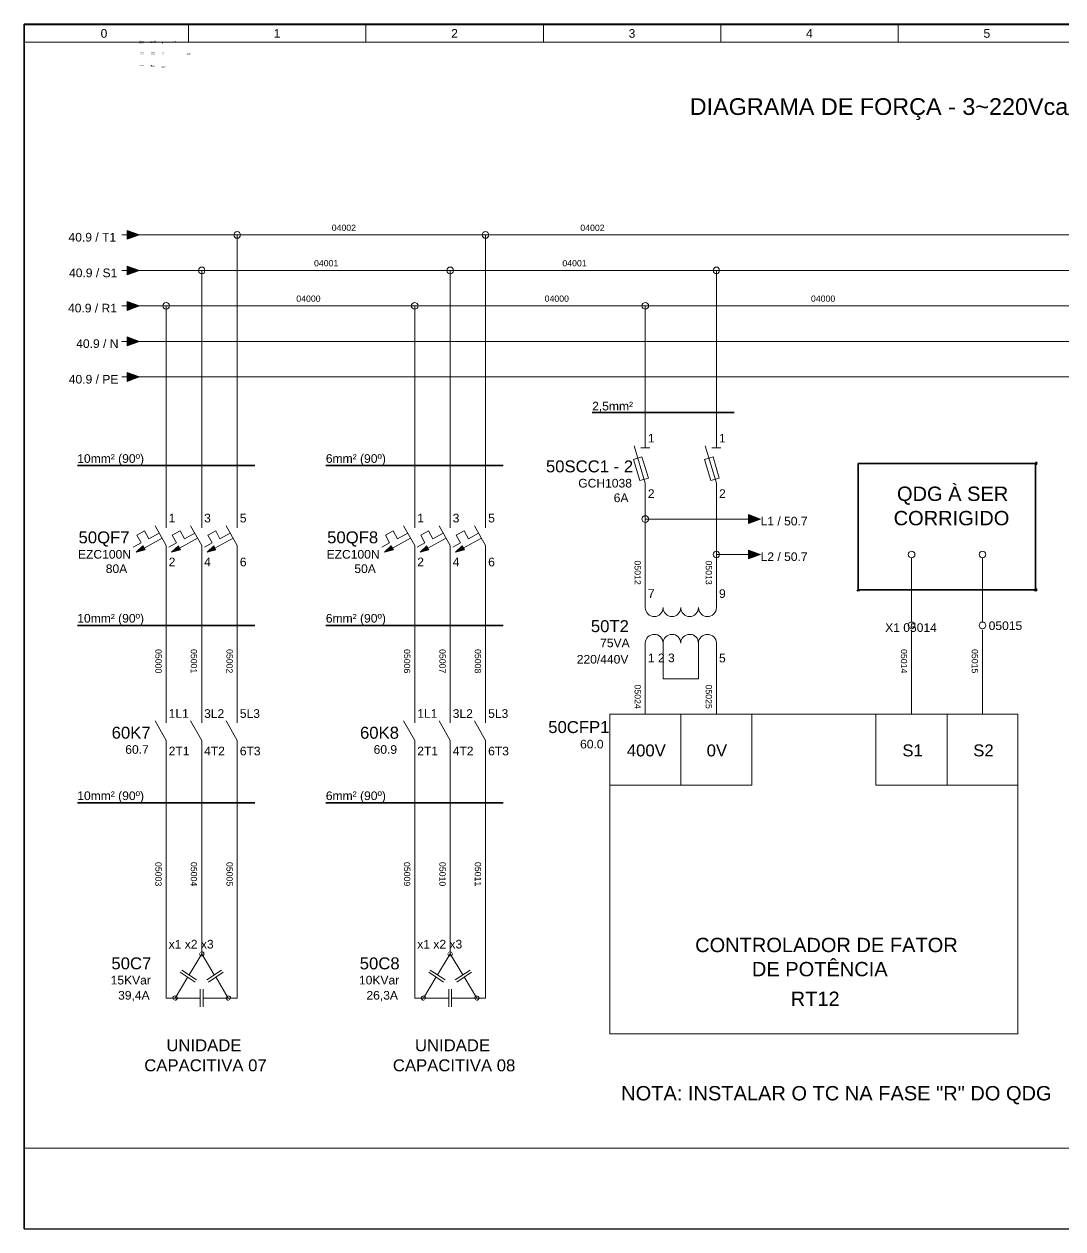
# Model space of a CAD drawing. Header units: millimetres. Extents: x 1004 to 59588, y 686 to 38112.
# Drawn here: x 6281 to 8661, y 764 to 3524 of the extents above; entities that cross this region are included whole.
import ezdxf

# ---------------------------------------------------------------- set-up
doc = ezdxf.new("R2010")
doc.units = ezdxf.units.MM
for name, color, linetype in [('PDF11_Geometry', 7, 'Continuous'), ('PDF12_Geometry', 7, 'Continuous'), ('PDF12_Solid Fills', 7, 'Continuous'), ('PDF12_Text', 7, 'Continuous'), ('PDF13_Geometry', 7, 'Continuous'), ('PDF2_Geometry', 7, 'Continuous'), ('PDF3_Geometry', 7, 'Continuous'), ('PDF4_Geometry', 7, 'Continuous'), ('PDF5_Geometry', 7, 'Continuous'), ('PDF6_Geometry', 7, 'Continuous'), ('PDF7_Geometry', 7, 'Continuous'), ('PDF9_Geometry', 7, 'Continuous'), ('PDF_Geometry', 7, 'Continuous')]:
    doc.layers.add(name, color=color, linetype=linetype)
doc.styles.add('PDF Arial', font='arial.ttf')

msp = doc.modelspace()

# ---------------------------------------------------------------- hatches: boundary and pattern name
at = {"layer": 'PDF12_Geometry', "transparency": 33554559}
h = msp.add_hatch(color=256, dxfattribs=at)
h.paths.add_polyline_path([(6688.27, 1394.19), (6692.98, 1394.19)], flags=0)
h.paths.add_polyline_path([(6688.27, 1399.48, 0.4166667), (6682.98, 1394.19)], flags=0)
h = msp.add_hatch(color=256, dxfattribs=at)
h.paths.add_polyline_path([(7257.09, 1394.19), (7262.39, 1394.19)], flags=0)
h.paths.add_polyline_path([(7262.39, 1394.19, 0.4166667), (7257.09, 1399.48)], flags=0)
h.paths.add_polyline_path([(7257.09, 1399.48, 0.4166667), (7251.8, 1394.19)], flags=0)
h = msp.add_hatch(color=256, dxfattribs=at)
h.paths.add_polyline_path([(6627.1, 1293.01), (6631.8, 1293.01)], flags=0)
h.paths.add_polyline_path([(6621.8, 1293.01, 0.4166667), (6627.1, 1287.72)], flags=0)
h = msp.add_hatch(color=256, dxfattribs=at)
h.paths.add_polyline_path([(6748.86, 1293.01), (6754.15, 1293.01)], flags=0)
h.paths.add_polyline_path([(6748.86, 1287.72, 0.4166667), (6754.15, 1293.01)], flags=0)
h = msp.add_hatch(color=256, dxfattribs=at)
h.paths.add_polyline_path([(7195.92, 1293.01), (7201.21, 1293.01)], flags=0)
h.paths.add_polyline_path([(7195.92, 1287.72, 0.4166667), (7201.21, 1293.01)], flags=0)
h = msp.add_hatch(color=256, dxfattribs=at)
h.paths.add_polyline_path([(7318.27, 1293.01), (7322.98, 1293.01)], flags=0)
h.paths.add_polyline_path([(7312.98, 1293.01, 0.4166667), (7318.27, 1287.72)], flags=0)

# ---------------------------------------------------------------- linework, layer by layer
at = {"layer": 'PDF11_Geometry', "lineweight": 18}
for points in [[(6546.54, 3428.21), (6546.56, 3428.21)], [(6546.77, 3428.44), (6546.79, 3428.44)], [(6547, 3428.67), (6547.02, 3428.67)], [(6548.15, 3428.21), (6548.17, 3428.21)], [(6548.38, 3428.44), (6548.4, 3428.44)], [(6548.61, 3428.67), (6548.63, 3428.67)], [(6549.76, 3428.21), (6549.78, 3428.21)], [(6549.99, 3428.44), (6550.01, 3428.44)], [(6550.22, 3428.67), (6550.25, 3428.67)], [(6551.38, 3428.21), (6551.4, 3428.21)], [(6551.61, 3428.44), (6551.63, 3428.44)], [(6551.84, 3428.67), (6551.86, 3428.67)], [(6552.99, 3428.21), (6553.01, 3428.21)], [(6553.22, 3428.44), (6553.24, 3428.44)], [(6553.45, 3428.67), (6553.47, 3428.67)], [(6554.6, 3428.21), (6554.62, 3428.21)], [(6554.83, 3428.44), (6554.85, 3428.44)], [(6555.06, 3428.67), (6555.08, 3428.67)]]:
    msp.add_lwpolyline(points, dxfattribs=at)
at = {"layer": 'PDF12_Geometry', "lineweight": 25}
for points in [[(10295.92, 3523.6), (6281.21, 3523.6), (6281.21, 764.19), (10295.92, 764.19)], [(6281.21, 764.19), (6281.21, 3523.6)], [(10295.92, 3522.42), (6281.21, 3522.42)]]:
    msp.add_lwpolyline(points, close=True, dxfattribs=at)
at = {"layer": 'PDF12_Geometry', "lineweight": 13}
for points in [[(6657.68, 3522.42), (6657.68, 3481.83)], [(7064.15, 3522.42), (7064.15, 3481.83)], [(7470.62, 3522.42), (7470.62, 3481.83)], [(7877.09, 3522.42), (7877.09, 3481.83)], [(8283.57, 3522.42), (8283.57, 3481.83)], [(6281.21, 3481.83), (10295.92, 3481.83)]]:
    msp.add_lwpolyline(points, dxfattribs=at)
at = {"layer": 'PDF12_Geometry', "lineweight": 18}
for points in [[(6570.31, 3428.65), (6570.33, 3428.65)], [(6570.54, 3428.88), (6570.56, 3428.88)], [(6570.77, 3429.11), (6570.79, 3429.11)], [(6571.92, 3428.65), (6571.94, 3428.65)], [(6572.15, 3428.88), (6572.17, 3428.88)], [(6572.38, 3429.11), (6572.4, 3429.11)], [(6573.42, 3428.65), (6573.44, 3428.65)], [(6573.42, 3427.27), (6573.44, 3427.27)], [(6573.88, 3428.88), (6573.9, 3428.88)], [(6573.88, 3427.04), (6573.9, 3427.04)], [(6576.87, 3428.65), (6576.89, 3428.65)], [(6576.87, 3426.46), (6576.89, 3426.46)], [(6577.33, 3428.88), (6577.35, 3428.88)], [(6577.33, 3426.35), (6577.35, 3426.35)], [(6578.6, 3426.81), (6578.62, 3426.81)], [(6579.29, 3426.81), (6579.31, 3426.81)], [(6579.75, 3426.58), (6579.77, 3426.58)], [(6580.1, 3428.19), (6580.12, 3428.19)], [(6505.33, 3040.66), (6517.68, 3040.66)], [(6525.33, 3040.66), (6769.45, 3040.66), (6769.45, 2390.07), (6769.45, 2370.07)], [(6748.86, 3040.66), (6789.45, 3040.66), (7338.27, 3040.66), (7338.27, 2390.07), (7338.27, 2370.07)], [(6769.45, 3040.66), (6769.45, 3020.07)], [(7318.27, 3040.66), (7358.86, 3040.66), (10122.98, 3040.66)], [(7338.27, 3040.66), (7338.27, 3020.07)], [(6505.33, 2959.48), (6517.68, 2959.48)], [(6525.33, 2959.48), (6688.27, 2959.48), (6688.27, 2390.07), (6688.27, 2370.07)], [(6667.68, 2959.48), (6708.27, 2959.48), (7257.09, 2959.48), (7257.09, 2390.07), (7257.09, 2370.07)], [(6688.27, 2959.48), (6688.27, 2938.89)], [(7236.51, 2959.48), (7277.68, 2959.48), (7867.09, 2959.48), (7867.09, 2553.01), (7867.09, 2563.01)], [(7257.09, 2959.48), (7257.09, 2938.89)], [(7846.51, 2959.48), (7887.09, 2959.48), (9086.51, 2959.48), (9086.51, 2390.07), (9086.51, 2400.66)], [(7867.09, 2959.48), (7867.09, 2938.89)], [(6505.33, 2878.3), (6517.68, 2878.3)], [(6525.33, 2878.3), (6606.51, 2878.3), (6606.51, 2390.07), (6606.51, 2370.07)], [(6586.51, 2878.3), (6627.1, 2878.3), (7175.92, 2878.3), (7175.92, 2390.07), (7175.92, 2370.07)], [(6606.51, 2878.3), (6606.51, 2857.72)], [(7155.33, 2878.3), (7195.92, 2878.3), (7704.15, 2878.3), (7704.15, 2553.01), (7704.15, 2563.01)], [(7175.92, 2878.3), (7175.92, 2857.72)], [(7684.15, 2878.3), (7724.74, 2878.3), (8923.57, 2878.3), (8923.57, 2390.07), (8923.57, 2400.66)], [(7704.15, 2878.3), (7704.15, 2857.72)], [(6505.33, 2796.54), (6517.68, 2796.54)], [(6525.33, 2796.54), (10122.98, 2796.54)], [(6505.33, 2715.36), (6517.68, 2715.36)], [(9917.68, 1370.66), (9940.04, 1353.6), (9940.04, 1333.6), (9940.04, 1251.83), (10061.8, 1251.83), (10061.8, 2715.36), (6525.33, 2715.36)], [(7678.86, 2557.72), (7704.15, 2471.83)], [(7694.15, 2553.01), (7714.15, 2553.01)], [(7841.21, 2557.72), (7867.09, 2471.83)], [(7856.51, 2553.01), (7877.09, 2553.01)], [(7704.15, 2410.66), (7704.15, 2370.07)], [(6581.21, 2374.77), (6606.51, 2329.48), (6606.51, 2308.89), (6606.51, 1943.01), (6606.51, 1923.01)], [(6662.39, 2374.77), (6688.27, 2329.48), (6688.27, 2308.89), (6688.27, 1943.01), (6688.27, 1923.01)], [(6744.15, 2374.77), (6769.45, 2329.48), (6769.45, 2308.89), (6769.45, 1943.01), (6769.45, 1923.01)], [(7150.62, 2374.77), (7175.92, 2329.48), (7175.92, 2308.89), (7175.92, 1943.01), (7175.92, 1923.01)], [(7231.8, 2374.77), (7257.09, 2329.48), (7257.09, 2308.89), (7257.09, 1943.01), (7257.09, 1923.01)], [(7312.98, 2374.77), (7338.27, 2329.48), (7338.27, 2308.89), (7338.27, 1943.01), (7338.27, 1923.01)], [(7704.15, 2390.07), (7724.74, 2390.07), (7948.27, 2390.07)], [(7927.68, 2390.07), (7940.62, 2390.07)], [(6531.21, 2325.36), (6549.45, 2335.36), (6539.45, 2353.01), (6557.1, 2363.01), (6567.1, 2344.77), (6590.63, 2357.72)], [(6555.92, 2323.6), (6597.1, 2346.54)], [(6612.98, 2325.36), (6630.63, 2335.36), (6620.63, 2353.01), (6638.86, 2363.01), (6648.27, 2344.77), (6672.39, 2357.72)], [(6637.1, 2323.6), (6678.27, 2346.54)], [(6694.15, 2325.36), (6711.8, 2335.36), (6702.39, 2353.01), (6720.04, 2363.01), (6729.45, 2344.77), (6753.57, 2357.72)], [(6718.27, 2323.6), (6760.04, 2346.54)], [(7100.62, 2325.36), (7118.27, 2335.36), (7108.86, 2353.01), (7126.51, 2363.01), (7136.51, 2344.77), (7160.04, 2357.72)], [(7124.74, 2323.6), (7166.51, 2346.54)], [(7181.8, 2325.36), (7199.45, 2335.36), (7190.04, 2353.01), (7207.68, 2363.01), (7217.68, 2344.77), (7241.21, 2357.72)], [(7205.92, 2323.6), (7247.68, 2346.54)], [(7262.98, 2325.36), (7281.21, 2335.36), (7271.21, 2353.01), (7288.86, 2363.01), (7298.86, 2344.77), (7322.39, 2357.72)], [(7287.09, 2323.6), (7328.86, 2346.54)], [(7867.09, 2329.48), (7867.09, 2288.89)], [(7867.09, 2308.89), (7887.09, 2308.89), (7948.27, 2308.89)], [(7927.68, 2308.89), (7940.62, 2308.89)], [(8314.15, 2301.24), (8314.15, 2288.89), (8314.15, 2166.54), (8314.15, 2154.19)], [(8476.51, 2301.24), (8476.51, 2288.89), (8476.51, 2166.54), (8476.51, 2154.19)], [(8314.15, 2135.95), (8314.15, 1943.01)], [(8476.51, 2135.95), (8476.51, 1943.01)], [(7704.15, 2105.95), (7704.15, 2064.77), (7704.15, 1943.01)], [(7704.15, 2105.95), (7704.15, 2105.95)], [(7744.74, 2105.95), (7744.74, 2105.95)], [(7785.33, 2105.95), (7785.33, 2105.95)], [(7825.92, 2105.95), (7825.92, 2105.95)], [(7867.09, 2105.95), (7867.09, 2064.77), (7867.09, 1943.01)], [(7744.74, 2044.77), (7744.74, 2024.19), (7765.33, 2024.19)], [(7825.92, 2044.77), (7825.92, 2024.19), (7805.92, 2024.19)], [(6581.21, 1927.72), (6606.51, 1882.42), (6606.51, 1861.83), (6606.51, 1414.77), (6606.51, 1293.01), (6684.74, 1293.01)], [(6662.39, 1927.72), (6688.27, 1882.42), (6688.27, 1861.83), (6688.27, 1414.77), (6688.27, 1394.19), (6659.45, 1345.95)], [(6744.15, 1927.72), (6769.45, 1882.42), (6769.45, 1861.83), (6769.45, 1414.77), (6769.45, 1293.01), (6691.21, 1293.01)], [(7150.62, 1927.72), (7175.92, 1882.42), (7175.92, 1861.83), (7175.92, 1414.77), (7175.92, 1293.01), (7254.15, 1293.01)], [(7231.8, 1927.72), (7257.09, 1882.42), (7257.09, 1861.83), (7257.09, 1414.77), (7257.09, 1394.19), (7228.27, 1345.95)], [(7312.98, 1927.72), (7338.27, 1882.42), (7338.27, 1861.83), (7338.27, 1414.77), (7338.27, 1293.01), (7260.04, 1293.01)], [(6688.27, 1394.19), (6716.51, 1345.95)], [(7257.09, 1394.19), (7285.92, 1345.95)], [(6638.86, 1352.42), (6672.98, 1329.48)], [(6642.39, 1357.13), (6675.92, 1334.77)], [(6700.04, 1334.77), (6733.57, 1357.13)], [(6703.57, 1329.48), (6737.1, 1352.42)], [(7208.27, 1352.42), (7241.8, 1329.48)], [(7211.21, 1357.13), (7245.33, 1334.77)], [(7268.86, 1334.77), (7302.98, 1357.13)], [(7272.39, 1329.48), (7305.92, 1352.42)], [(6655.92, 1341.24), (6627.1, 1293.01)], [(6720.04, 1341.24), (6748.86, 1293.01)], [(7224.74, 1341.24), (7195.92, 1293.01)], [(7289.45, 1341.24), (7318.27, 1293.01)], [(6684.74, 1313.01), (6684.74, 1272.42)], [(6691.21, 1313.01), (6691.21, 1272.42)], [(7254.15, 1313.01), (7254.15, 1272.42)], [(7260.04, 1313.01), (7260.04, 1272.42)]]:
    msp.add_lwpolyline(points, dxfattribs=at)
at = {"layer": 'PDF12_Geometry', "lineweight": 35}
for points in [[(6574.79, 3426.83), (6574.79, 3426.81)], [(6574.81, 3426.81), (6574.81, 3426.83)], [(6575.95, 3427.64), (6575.93, 3427.64)], [(6575.93, 3427.62), (6575.95, 3427.62)], [(6575.95, 3426.81), (6575.93, 3426.81)], [(6575.93, 3426.8), (6575.95, 3426.8)], [(6575.94, 3426.83), (6575.94, 3426.81)], [(6575.96, 3426.81), (6575.96, 3426.83)], [(7582.39, 2634.19), (7907.68, 2634.19)], [(6403.57, 2512.42), (6810.04, 2512.42)], [(6972.39, 2512.42), (7378.86, 2512.42)], [(6403.57, 2146.54), (6810.04, 2146.54)], [(6972.39, 2146.54), (7378.86, 2146.54)], [(6403.57, 1740.07), (6810.04, 1740.07)], [(6972.39, 1740.07), (7378.86, 1740.07)]]:
    msp.add_lwpolyline(points, dxfattribs=at)
at = {"layer": 'PDF12_Geometry', "lineweight": 18}
for points in [[(6517.68, 3030.66), (6517.68, 3050.66), (6545.92, 3040.66)], [(6517.68, 2949.48), (6517.68, 2969.48), (6545.92, 2959.48)], [(6517.68, 2867.72), (6517.68, 2888.3), (6545.92, 2878.3)], [(6517.68, 2786.54), (6517.68, 2807.13), (6545.92, 2796.54)], [(6517.68, 2705.36), (6517.68, 2725.36), (6545.92, 2715.36)], [(7691.8, 2478.3), (7711.21, 2483.6), (7696.51, 2532.42), (7677.09, 2526.54)], [(7854.15, 2478.3), (7873.57, 2483.6), (7859.45, 2532.42), (7840.04, 2526.54)], [(7940.62, 2380.07), (7940.62, 2400.66), (7968.27, 2390.07)], [(6558.27, 2319.48), (6537.68, 2314.19), (6552.98, 2328.3)], [(6639.45, 2319.48), (6618.86, 2314.19), (6634.74, 2328.3)], [(6720.63, 2319.48), (6700.63, 2314.19), (6715.92, 2328.3)], [(7127.09, 2319.48), (7107.09, 2314.19), (7122.39, 2328.3)], [(7208.27, 2319.48), (7188.27, 2314.19), (7203.57, 2328.3)], [(7290.04, 2319.48), (7269.45, 2314.19), (7284.74, 2328.3)], [(7940.62, 2298.89), (7940.62, 2318.89), (7968.27, 2308.89)]]:
    msp.add_lwpolyline(points, close=True, dxfattribs=at)
at = {"layer": 'PDF12_Geometry', "lineweight": 35}
msp.add_lwpolyline([(8191.8, 2227.72), (8598.27, 2227.72), (8598.27, 2517.13), (8191.8, 2517.13)], close=True, dxfattribs=at)
at = {"layer": 'PDF12_Geometry', "lineweight": 18}
for points in [[(7704.15, 2461.24), (7704.15, 2471.83), (7704.15, 2390.07), (7704.15, 2227.72), (7704.15, 2187.13, 0.4071429), (7724.74, 2166.54)], [(7867.09, 2461.24), (7867.09, 2471.83), (7867.09, 2308.89), (7867.09, 2227.72), (7867.09, 2187.13, -0.4071429), (7846.51, 2166.54, -0.4071429), (7825.92, 2187.13)], [(7724.74, 2125.95, -0.4191176), (7744.74, 2105.95), (7744.74, 2024.19), (7825.92, 2024.19), (7825.92, 2105.95, 0.4191176), (7805.92, 2125.95)]]:
    msp.add_lwpolyline(points, format="xyb", dxfattribs=at)
at = {"layer": 'PDF12_Geometry', "lineweight": 15}
msp.add_lwpolyline([(7622.98, 1211.24), (8557.68, 1211.24), (8557.68, 1943.01), (7622.98, 1943.01)], close=True, dxfattribs=at)
at = {"layer": 'PDF12_Geometry', "lineweight": 9}
for points in [[(7785.33, 1943.01), (7622.98, 1943.01), (7622.98, 1780.66), (7785.33, 1780.66)], [(7785.33, 1780.66), (7948.27, 1780.66), (7948.27, 1943.01), (7785.33, 1943.01)], [(8232.39, 1780.66), (8395.33, 1780.66), (8395.33, 1943.01), (8232.39, 1943.01)], [(8395.33, 1780.66), (8557.68, 1780.66), (8557.68, 1943.01), (8395.33, 1943.01)]]:
    msp.add_lwpolyline(points, close=True, dxfattribs=at)
for points in [[(7622.98, 1943.01), (7622.98, 1780.66)], [(6281.21, 949.48), (10296.51, 949.48)]]:
    msp.add_lwpolyline(points, dxfattribs=at)
at = {"layer": 'PDF12_Geometry', "color": 7, "lineweight": 13, "true_color": 0xffffff}
msp.add_lwpolyline([(6281.51, 764.19), (6281.21, 764.48)], dxfattribs=at)
at = {"layer": 'PDF12_Geometry', "lineweight": 25}
msp.add_lwpolyline([(6281.21, 764.19), (10295.92, 764.19)], dxfattribs=at)
msp.add_lwpolyline([(6281.21, 764.19), (10295.92, 764.19)], dxfattribs=at)
at = {"layer": 'PDF12_Geometry', "lineweight": 18}
for centre, radius, start, end in [((7765.58, 2187.38), 20.84, 180.69331, 269.30669), ((7806.17, 2187.38), 20.84, 180.69331, 269.30669), ((7765.5, 2106.12), 19.83, 359.52116, 90.47884)]:
    msp.add_arc(centre, radius, start, end, dxfattribs=at)
for points in [[(6769.45, 3048.3), (6765.33, 3048.3), (6761.8, 3044.77), (6761.8, 3040.66)], [(6761.8, 3040.66), (6761.8, 3036.54), (6765.33, 3033.01), (6769.45, 3033.01)], [(6777.1, 3040.66), (6777.1, 3044.77), (6773.57, 3048.3), (6769.45, 3048.3)], [(6769.45, 3033.01), (6773.57, 3033.01), (6777.1, 3036.54), (6777.1, 3040.66)], [(7338.27, 3048.3), (7334.15, 3048.3), (7330.62, 3044.77), (7330.62, 3040.66)], [(7330.62, 3040.66), (7330.62, 3036.54), (7334.15, 3033.01), (7338.27, 3033.01)], [(7345.92, 3040.66), (7345.92, 3044.77), (7342.39, 3048.3), (7338.27, 3048.3)], [(7338.27, 3033.01), (7342.39, 3033.01), (7345.92, 3036.54), (7345.92, 3040.66)], [(6688.27, 2967.13), (6683.57, 2967.13), (6680.63, 2963.6), (6680.63, 2959.48)], [(6680.63, 2959.48), (6680.63, 2955.36), (6683.57, 2951.83), (6688.27, 2951.83)], [(6695.33, 2959.48), (6695.33, 2963.6), (6692.39, 2967.13), (6688.27, 2967.13)], [(6688.27, 2951.83), (6692.39, 2951.83), (6695.33, 2955.36), (6695.33, 2959.48)], [(7257.09, 2967.13), (7252.98, 2967.13), (7249.45, 2963.6), (7249.45, 2959.48)], [(7249.45, 2959.48), (7249.45, 2955.36), (7252.98, 2951.83), (7257.09, 2951.83)], [(7264.74, 2959.48), (7264.74, 2963.6), (7261.21, 2967.13), (7257.09, 2967.13)], [(7257.09, 2951.83), (7261.21, 2951.83), (7264.74, 2955.36), (7264.74, 2959.48)], [(7867.09, 2967.13), (7862.39, 2967.13), (7859.45, 2963.6), (7859.45, 2959.48)], [(7859.45, 2959.48), (7859.45, 2955.36), (7862.39, 2951.83), (7867.09, 2951.83)], [(7874.15, 2959.48), (7874.15, 2963.6), (7871.21, 2967.13), (7867.09, 2967.13)], [(7867.09, 2951.83), (7871.21, 2951.83), (7874.15, 2955.36), (7874.15, 2959.48)], [(6606.51, 2885.95), (6602.39, 2885.95), (6598.86, 2882.42), (6598.86, 2878.3)], [(6598.86, 2878.3), (6598.86, 2873.6), (6602.39, 2870.66), (6606.51, 2870.66)], [(6614.15, 2878.3), (6614.15, 2882.42), (6610.63, 2885.95), (6606.51, 2885.95)], [(6606.51, 2870.66), (6610.63, 2870.66), (6614.15, 2873.6), (6614.15, 2878.3)], [(7175.92, 2885.95), (7171.8, 2885.95), (7168.27, 2882.42), (7168.27, 2878.3)], [(7168.27, 2878.3), (7168.27, 2873.6), (7171.8, 2870.66), (7175.92, 2870.66)], [(7183.57, 2878.3), (7183.57, 2882.42), (7180.04, 2885.95), (7175.92, 2885.95)], [(7175.92, 2870.66), (7180.04, 2870.66), (7183.57, 2873.6), (7183.57, 2878.3)], [(7704.15, 2885.95), (7700.04, 2885.95), (7696.51, 2882.42), (7696.51, 2878.3)], [(7696.51, 2878.3), (7696.51, 2873.6), (7700.04, 2870.66), (7704.15, 2870.66)], [(7711.8, 2878.3), (7711.8, 2882.42), (7708.27, 2885.95), (7704.15, 2885.95)], [(7704.15, 2870.66), (7708.27, 2870.66), (7711.8, 2873.6), (7711.8, 2878.3)], [(7704.15, 2397.72), (7700.04, 2397.72), (7696.51, 2394.19), (7696.51, 2390.07)], [(7696.51, 2390.07), (7696.51, 2385.95), (7700.04, 2382.42), (7704.15, 2382.42)], [(7711.8, 2390.07), (7711.8, 2394.19), (7708.27, 2397.72), (7704.15, 2397.72)], [(7704.15, 2382.42), (7708.27, 2382.42), (7711.8, 2385.95), (7711.8, 2390.07)], [(7867.09, 2316.54), (7862.39, 2316.54), (7859.45, 2313.01), (7859.45, 2308.89)], [(7859.45, 2308.89), (7859.45, 2304.77), (7862.39, 2301.24), (7867.09, 2301.24)], [(7874.15, 2308.89), (7874.15, 2313.01), (7871.21, 2316.54), (7867.09, 2316.54)], [(7867.09, 2301.24), (7871.21, 2301.24), (7874.15, 2304.77), (7874.15, 2308.89)], [(8314.15, 2316.54), (8310.04, 2316.54), (8306.51, 2313.01), (8306.51, 2308.89)], [(8306.51, 2308.89), (8306.51, 2304.77), (8310.04, 2301.24), (8314.15, 2301.24)], [(8321.8, 2308.89), (8321.8, 2313.01), (8318.27, 2316.54), (8314.15, 2316.54)], [(8314.15, 2301.24), (8318.27, 2301.24), (8321.8, 2304.77), (8321.8, 2308.89)], [(8476.51, 2316.54), (8472.39, 2316.54), (8468.86, 2313.01), (8468.86, 2308.89)], [(8468.86, 2308.89), (8468.86, 2304.77), (8472.39, 2301.24), (8476.51, 2301.24)], [(8484.15, 2308.89), (8484.15, 2313.01), (8480.62, 2316.54), (8476.51, 2316.54)], [(8476.51, 2301.24), (8480.62, 2301.24), (8484.15, 2304.77), (8484.15, 2308.89)], [(7724.74, 2166.54), (7735.92, 2166.54), (7744.74, 2175.95), (7744.74, 2187.13)], [(7765.33, 2166.54), (7776.51, 2166.54), (7785.33, 2175.95), (7785.33, 2187.13)], [(7805.92, 2166.54), (7817.09, 2166.54), (7825.92, 2175.95), (7825.92, 2187.13)], [(8314.15, 2154.19), (8310.04, 2154.19), (8306.51, 2150.66), (8306.51, 2146.54)], [(8321.8, 2146.54), (8321.8, 2150.66), (8318.27, 2154.19), (8314.15, 2154.19)], [(8476.51, 2154.19), (8472.39, 2154.19), (8468.86, 2150.66), (8468.86, 2146.54)], [(8484.15, 2146.54), (8484.15, 2150.66), (8480.62, 2154.19), (8476.51, 2154.19)], [(7724.74, 2125.95), (7713.57, 2125.95), (7704.15, 2117.13), (7704.15, 2105.95)], [(7765.33, 2125.95), (7754.15, 2125.95), (7744.74, 2117.13), (7744.74, 2105.95)], [(7805.92, 2125.95), (7794.74, 2125.95), (7785.33, 2117.13), (7785.33, 2105.95)], [(7846.51, 2125.95), (7835.33, 2125.95), (7825.92, 2117.13), (7825.92, 2105.95)], [(7867.09, 2105.95), (7867.09, 2117.13), (7857.68, 2125.95), (7846.51, 2125.95)], [(8306.51, 2146.54), (8306.51, 2142.42), (8310.04, 2138.89), (8314.15, 2138.89)], [(8314.15, 2138.89), (8318.27, 2138.89), (8321.8, 2142.42), (8321.8, 2146.54)], [(8468.86, 2146.54), (8468.86, 2142.42), (8472.39, 2138.89), (8476.51, 2138.89)], [(8476.51, 2138.89), (8480.62, 2138.89), (8484.15, 2142.42), (8484.15, 2146.54)], [(6682.98, 1394.19), (6682.98, 1391.24), (6685.33, 1389.48), (6688.27, 1389.48)], [(6692.98, 1394.19), (6692.98, 1397.13), (6690.63, 1399.48), (6688.27, 1399.48)], [(6688.27, 1389.48), (6690.63, 1389.48), (6692.98, 1391.24), (6692.98, 1394.19)], [(7251.8, 1394.19), (7251.8, 1391.24), (7254.15, 1389.48), (7257.09, 1389.48)], [(7257.09, 1389.48), (7260.04, 1389.48), (7262.39, 1391.24), (7262.39, 1394.19)], [(6627.1, 1297.72), (6624.15, 1297.72), (6621.8, 1295.36), (6621.8, 1293.01)], [(6631.8, 1293.01), (6631.8, 1295.36), (6630.04, 1297.72), (6627.1, 1297.72)], [(6748.86, 1297.72), (6745.92, 1297.72), (6744.15, 1295.36), (6744.15, 1293.01)], [(6754.15, 1293.01), (6754.15, 1295.36), (6751.8, 1297.72), (6748.86, 1297.72)], [(7195.92, 1297.72), (7193.57, 1297.72), (7191.21, 1295.36), (7191.21, 1293.01)], [(7201.21, 1293.01), (7201.21, 1295.36), (7198.86, 1297.72), (7195.92, 1297.72)], [(7318.27, 1297.72), (7315.33, 1297.72), (7312.98, 1295.36), (7312.98, 1293.01)], [(7322.98, 1293.01), (7322.98, 1295.36), (7320.62, 1297.72), (7318.27, 1297.72)], [(6627.1, 1287.72), (6630.04, 1287.72), (6631.8, 1290.07), (6631.8, 1293.01)], [(6744.15, 1293.01), (6744.15, 1290.07), (6745.92, 1287.72), (6748.86, 1287.72)], [(7191.21, 1293.01), (7191.21, 1290.07), (7193.57, 1287.72), (7195.92, 1287.72)], [(7318.27, 1287.72), (7320.62, 1287.72), (7322.98, 1290.07), (7322.98, 1293.01)]]:
    msp.add_open_spline(points, degree=3, dxfattribs=at)
at = {"layer": 'PDF12_Geometry', "lineweight": 35}
for points in [[(8601.21, 2517.13), (8601.21, 2518.89), (8600.04, 2520.07), (8598.27, 2520.07)], [(8598.27, 2514.77), (8600.04, 2514.77), (8601.21, 2515.95), (8601.21, 2517.13)], [(8189.45, 2227.72), (8189.45, 2226.54), (8190.62, 2225.36), (8191.8, 2225.36)], [(8191.8, 2225.36), (8193.57, 2225.36), (8194.74, 2226.54), (8194.74, 2227.72)], [(8595.92, 2227.72), (8595.92, 2226.54), (8597.09, 2225.36), (8598.27, 2225.36)], [(8601.21, 2227.72), (8601.21, 2228.89), (8600.04, 2230.07), (8598.27, 2230.07)], [(8598.27, 2225.36), (8600.04, 2225.36), (8601.21, 2226.54), (8601.21, 2227.72)], [(8598.27, 2225.36), (8600.04, 2225.36), (8601.21, 2226.54), (8601.21, 2227.72)]]:
    msp.add_open_spline(points, degree=3, dxfattribs=at)
at = {"layer": 'PDF12_Solid Fills', "lineweight": 18, "transparency": 33554559}
for points in [[(6517.68, 3050.66), (6545.92, 3040.66), (6517.68, 3030.66)], [(6517.68, 2969.48), (6545.92, 2959.48), (6517.68, 2949.48)], [(6517.68, 2888.3), (6545.92, 2878.3), (6517.68, 2867.72)], [(6517.68, 2807.13), (6545.92, 2796.54), (6517.68, 2786.54)], [(6517.68, 2725.36), (6545.92, 2715.36), (6517.68, 2705.36)], [(7940.62, 2400.66), (7968.27, 2390.07), (7940.62, 2380.07)], [(6537.68, 2314.19), (6552.98, 2328.3), (6558.27, 2319.48)], [(6618.86, 2314.19), (6634.74, 2328.3), (6639.45, 2319.48)], [(6700.63, 2314.19), (6715.92, 2328.3), (6720.63, 2319.48)], [(7107.09, 2314.19), (7122.39, 2328.3), (7127.09, 2319.48)], [(7188.27, 2314.19), (7203.57, 2328.3), (7208.27, 2319.48)], [(7269.45, 2314.19), (7284.74, 2328.3), (7290.04, 2319.48)], [(7940.62, 2318.89), (7968.27, 2308.89), (7940.62, 2298.89)]]:
    msp.add_solid(points, dxfattribs=at)
at = {"layer": 'PDF13_Geometry', "lineweight": 18}
for points in [[(6596.23, 3425.06), (6596.25, 3425.06)], [(6596.92, 3427.6), (6596.94, 3427.6)], [(6596.92, 3424.83), (6596.94, 3424.83)], [(6597.61, 3427.6), (6597.64, 3427.6)], [(6597.61, 3424.83), (6597.64, 3424.83)], [(6598.3, 3427.6), (6598.33, 3427.6)], [(6598.3, 3424.83), (6598.33, 3424.83)], [(6599, 3427.6), (6599.02, 3427.6)], [(6599, 3424.83), (6599.02, 3424.83)], [(6599.69, 3427.6), (6599.71, 3427.6)], [(6599.69, 3424.83), (6599.71, 3424.83)], [(6600.38, 3424.83), (6600.4, 3424.83)], [(6601.07, 3424.83), (6601.09, 3424.83)], [(6601.76, 3427.6), (6601.78, 3427.6)], [(6601.76, 3424.83), (6601.78, 3424.83)], [(6602.45, 3427.6), (6602.47, 3427.6)], [(6603.14, 3427.6), (6603.16, 3427.6)], [(6603.83, 3427.6), (6603.85, 3427.6)], [(6604.52, 3427.6), (6604.55, 3427.6)], [(6606.02, 3424.83), (6606.04, 3424.83)]]:
    msp.add_lwpolyline(points, dxfattribs=at)
at = {"layer": 'PDF2_Geometry', "lineweight": 18}
for points in [[(6571.75, 3484.6), (6571.77, 3484.6)], [(6571.75, 3480.61), (6571.77, 3480.61)], [(6571.98, 3484.36), (6572.01, 3484.36)], [(6571.98, 3480.85), (6572.01, 3480.85)], [(6572.22, 3484.13), (6572.24, 3484.13)], [(6572.22, 3481.08), (6572.24, 3481.08)], [(6574.09, 3484.6), (6574.11, 3484.6)], [(6574.09, 3480.61), (6574.11, 3480.61)], [(6574.33, 3484.36), (6574.35, 3484.36)], [(6574.33, 3480.85), (6574.35, 3480.85)], [(6574.56, 3484.13), (6574.58, 3484.13)], [(6574.56, 3481.08), (6574.58, 3481.08)], [(6576.67, 3484.6), (6576.69, 3484.6)], [(6576.67, 3481.76), (6576.69, 3481.76)], [(6577.02, 3484.36), (6577.04, 3484.36)], [(6577.02, 3481.93), (6577.04, 3481.93)], [(6580.12, 3483.66), (6580.15, 3483.66)], [(6581.06, 3484.13), (6581.08, 3484.13)], [(6581.06, 3481.67), (6581.08, 3481.67)], [(6581.53, 3484.6), (6581.55, 3484.6)], [(6581.53, 3481.4), (6581.55, 3481.4)], [(6582.17, 3483.66), (6582.2, 3483.66)]]:
    msp.add_lwpolyline(points, dxfattribs=at)
at = {"layer": 'PDF3_Geometry', "lineweight": 15}
msp.add_lwpolyline([(6597.85, 3479.57), (6597.87, 3479.57)], dxfattribs=at)
at = {"layer": 'PDF4_Geometry', "lineweight": 0}
for points in [[(6624.54, 3483.89), (6624.55, 3483.89)], [(6627.63, 3483.9), (6627.64, 3483.9)]]:
    msp.add_lwpolyline(points, dxfattribs=at)
at = {"layer": 'PDF5_Geometry', "lineweight": 18}
for points in [[(6547.64, 3459.35), (6547.66, 3459.35)], [(6547.64, 3454.84), (6547.66, 3454.84)], [(6547.87, 3459.1), (6547.89, 3459.1)], [(6547.87, 3455.09), (6547.89, 3455.09)], [(6548.1, 3458.86), (6548.12, 3458.86)], [(6548.1, 3455.33), (6548.12, 3455.33)], [(6549.94, 3459.35), (6549.96, 3459.35)], [(6549.94, 3454.84), (6549.96, 3454.84)], [(6550.17, 3459.1), (6550.19, 3459.1)], [(6550.17, 3455.09), (6550.19, 3455.09)], [(6550.4, 3458.86), (6550.42, 3458.86)], [(6550.4, 3455.33), (6550.42, 3455.33)], [(6552.24, 3459.35), (6552.26, 3459.35)], [(6552.24, 3454.84), (6552.26, 3454.84)], [(6552.47, 3459.1), (6552.49, 3459.1)], [(6552.47, 3455.09), (6552.49, 3455.09)], [(6552.7, 3458.86), (6552.72, 3458.86)], [(6552.7, 3455.33), (6552.72, 3455.33)], [(6554.55, 3459.35), (6554.57, 3459.35)], [(6554.55, 3454.84), (6554.57, 3454.84)], [(6554.78, 3459.1), (6554.8, 3459.1)], [(6554.78, 3455.09), (6554.8, 3455.09)], [(6555.01, 3458.86), (6555.03, 3458.86)], [(6555.01, 3455.33), (6555.03, 3455.33)]]:
    msp.add_lwpolyline(points, dxfattribs=at)
at = {"layer": 'PDF6_Geometry', "lineweight": 18}
for points in [[(6573.22, 3459.35), (6573.24, 3459.35)], [(6573.22, 3454.85), (6573.24, 3454.85)], [(6573.45, 3459.11), (6573.47, 3459.11)], [(6573.45, 3455.09), (6573.47, 3455.09)], [(6573.68, 3458.86), (6573.7, 3458.86)], [(6573.68, 3455.33), (6573.7, 3455.33)], [(6575.52, 3459.35), (6575.54, 3459.35)], [(6575.52, 3454.85), (6575.54, 3454.85)], [(6575.75, 3459.11), (6575.77, 3459.11)], [(6575.75, 3455.09), (6575.77, 3455.09)], [(6575.98, 3458.86), (6576, 3458.86)], [(6575.98, 3455.33), (6576, 3455.33)], [(6577.82, 3459.35), (6577.84, 3459.35)], [(6577.82, 3454.85), (6577.84, 3454.85)], [(6578.05, 3459.11), (6578.07, 3459.11)], [(6578.05, 3455.09), (6578.07, 3455.09)], [(6578.28, 3458.86), (6578.3, 3458.86)], [(6578.28, 3455.33), (6578.3, 3455.33)], [(6580.13, 3459.35), (6580.15, 3459.35)], [(6580.13, 3454.85), (6580.15, 3454.85)], [(6580.36, 3459.11), (6580.38, 3459.11)], [(6580.36, 3455.09), (6580.38, 3455.09)], [(6580.59, 3458.86), (6580.61, 3458.86)], [(6580.59, 3455.33), (6580.61, 3455.33)]]:
    msp.add_lwpolyline(points, dxfattribs=at)
at = {"layer": 'PDF7_Geometry', "lineweight": 18}
for points in [[(6598.33, 3459.35), (6598.36, 3459.35)], [(6598.33, 3454.85), (6598.36, 3454.85)], [(6598.56, 3459.11), (6598.59, 3459.11)], [(6598.56, 3455.09), (6598.59, 3455.09)], [(6598.79, 3458.86), (6598.82, 3458.86)], [(6598.79, 3455.33), (6598.82, 3455.33)], [(6600.64, 3459.35), (6600.66, 3459.35)], [(6600.64, 3454.85), (6600.66, 3454.85)], [(6600.87, 3459.11), (6600.89, 3459.11)], [(6600.87, 3455.09), (6600.89, 3455.09)], [(6601.1, 3458.86), (6601.12, 3458.86)], [(6601.1, 3455.33), (6601.12, 3455.33)]]:
    msp.add_lwpolyline(points, dxfattribs=at)
at = {"layer": 'PDF9_Geometry', "lineweight": 18}
for points in [[(6653.93, 3454.21), (6653.95, 3454.21)], [(6654.62, 3457.31), (6654.64, 3457.31)], [(6654.62, 3453.97), (6654.64, 3453.97)], [(6655.31, 3457.31), (6655.33, 3457.31)], [(6655.31, 3453.97), (6655.33, 3453.97)], [(6656, 3457.31), (6656.02, 3457.31)], [(6656, 3453.97), (6656.02, 3453.97)], [(6656.69, 3457.31), (6656.71, 3457.31)], [(6656.69, 3453.97), (6656.71, 3453.97)], [(6657.38, 3457.31), (6657.4, 3457.31)], [(6657.38, 3453.97), (6657.4, 3453.97)], [(6658.07, 3453.97), (6658.09, 3453.97)], [(6658.76, 3454.21), (6658.79, 3454.21)], [(6659.45, 3457.31), (6659.48, 3457.31)], [(6659.45, 3453.97), (6659.48, 3453.97)], [(6660.15, 3457.31), (6660.17, 3457.31)], [(6660.15, 3453.97), (6660.17, 3453.97)], [(6660.84, 3457.31), (6660.86, 3457.31)], [(6660.84, 3453.97), (6660.86, 3453.97)], [(6661.53, 3457.31), (6661.55, 3457.31)], [(6661.53, 3453.97), (6661.55, 3453.97)], [(6662.22, 3457.31), (6662.24, 3457.31)]]:
    msp.add_lwpolyline(points, dxfattribs=at)
at = {"layer": 'PDF_Geometry', "lineweight": 18}
for points in [[(6546.69, 3484.29), (6546.71, 3484.29)], [(6546.69, 3480.3), (6546.71, 3480.3)], [(6546.92, 3484.05), (6546.94, 3484.05)], [(6546.92, 3480.54), (6546.94, 3480.54)], [(6547.15, 3483.82), (6547.18, 3483.82)], [(6547.15, 3480.77), (6547.18, 3480.77)], [(6549.03, 3484.29), (6549.05, 3484.29)], [(6549.03, 3480.3), (6549.05, 3480.3)], [(6549.26, 3484.05), (6549.28, 3484.05)], [(6549.26, 3480.54), (6549.28, 3480.54)], [(6549.5, 3483.82), (6549.52, 3483.82)], [(6549.5, 3480.77), (6549.52, 3480.77)], [(6551.37, 3484.29), (6551.39, 3484.29)], [(6551.37, 3480.3), (6551.39, 3480.3)], [(6551.61, 3484.05), (6551.63, 3484.05)], [(6551.61, 3480.54), (6551.63, 3480.54)], [(6551.84, 3483.82), (6551.86, 3483.82)], [(6551.84, 3480.77), (6551.86, 3480.77)], [(6553.71, 3484.29), (6553.74, 3484.29)], [(6553.71, 3480.3), (6553.74, 3480.3)], [(6553.95, 3484.05), (6553.97, 3484.05)], [(6553.95, 3480.54), (6553.97, 3480.54)], [(6554.18, 3483.82), (6554.2, 3483.82)], [(6554.18, 3480.77), (6554.2, 3480.77)]]:
    msp.add_lwpolyline(points, dxfattribs=at)

# ---------------------------------------------------------------- texts
at = {"layer": 'PDF12_Text', "attachment_point": 7, "style": 'PDF Arial'}
for s, insert, char_height in [('0', (6456.51, 3492), 19.79), ('1', (6852.98, 3492.42), 19.79), ('2', (7259.45, 3492.42), 19.79), ('3', (7665.92, 3492), 19.79), ('4', (8072.4, 3492.42), 19.79), ('5', (8478.87, 3492), 19.79), ('DIAGRAMA DE FORÇA - 3~220Vca/60Hz', (7805.92, 3303.72), 38.3174), ('04002', (6985.92, 3049.77), 14.316), ('04002', (7555.33, 3049.77), 14.316), ('40.9 / T1', (6382.97, 3025.36), 19.79), ('04001', (6945.33, 2968.59), 14.316), ('04001', (7514.16, 2968.59), 14.316), ('40.9 / S1', (6384.15, 2943.68), 19.79), ('04000', (6904.74, 2887.41), 14.316), ('04000', (7473.57, 2887.41), 14.316), ('04000', (8083.57, 2887.41), 14.316), ('40.9 / R1', (6381.79, 2863.01), 19.79), ('40.9 / N', (6400.62, 2781.58), 19.79), ('40.9 / PE', (6383.56, 2700.07), 19.79), ('2,5mm²', (7582.39, 2635.07), 19.79), ('1', (7710.04, 2565.36), 19.79), ('1', (7872.98, 2565.36), 19.79), ('10mm² (90º)', (6402.98, 2512.74), 19.7903), ('6mm² (90º)', (6972.39, 2512.74), 19.79), ('50SCC1 - 2', (7476.51, 2496.55), 27.37), ('GCH1038', (7550.63, 2461.96), 19.79), ('2', (7710.04, 2438.3), 19.79), ('2', (7872.98, 2438.3), 19.79), ('QDG À SER', (8280.63, 2422.46), 32.844), ('6A', (7631.8, 2428.47), 19.79), ('1', (6612.39, 2382.42), 19.79), ('3', (6693.57, 2382), 19.79), ('5', (6775.33, 2382), 19.79), ('1', (7181.8, 2382.42), 19.79), ('3', (7262.98, 2382), 19.79), ('5', (7344.16, 2382), 19.79), ('CORRIGIDO', (8272.98, 2375.26), 32.844), ('L1 / 50.7', (7968.27, 2375.11), 19.79), ('50QF7', (6405.92, 2326.87), 27.37), ('50QF8', (6975.33, 2326.87), 27.37), ('EZC100N', (6404.74, 2299.06), 19.79), ('EZC100N', (6974.16, 2299.06), 19.79), ('2', (6612.39, 2281.83), 19.79), ('4', (6693.57, 2281.83), 19.79), ('6', (6775.33, 2281.42), 19.79), ('2', (7181.8, 2281.83), 19.79), ('4', (7262.98, 2281.83), 19.79), ('6', (7344.16, 2281.42), 19.79), ('L2 / 50.7', (7968.27, 2293.6), 19.79), ('80A', (6468.27, 2266.08), 19.79), ('50A', (7037.69, 2266.12), 19.79), ('7', (7710.04, 2209.48), 19.79), ('9', (7872.98, 2209.09), 19.79), ('10mm² (90º)', (6402.98, 2146.86), 19.7903), ('6mm² (90º)', (6972.39, 2146.86), 19.79), ('50T2', (7579.45, 2130.67), 27.37), ('05015', (8490.63, 2135.53), 19.79), ('X1 05014', (8253.57, 2131.25), 19.79), ('75VA', (7600.63, 2096.12), 19.79), ('220/440V', (7547.1, 2058.64), 19.79), ('1 2 3', (7710.04, 2061.83), 19.79), ('5', (7872.98, 2061.42), 19.79), ('1L1', (6612.39, 1934.77), 19.79), ('3L2', (6693.57, 1934.36), 19.79), ('5L3', (6775.33, 1934.36), 19.79), ('1L1', (7181.8, 1934.77), 19.79), ('3L2', (7262.98, 1934.36), 19.79), ('5L3', (7344.16, 1934.36), 19.79), ('60K7', (6481.8, 1886.55), 27.37), ('60K8', (7050.63, 1886.49), 27.37), ('50CFP1', (7481.8, 1899.49), 27.37), ('60.0', (7554.74, 1864.36), 19.79), ('2T1', (6612.39, 1848.89), 19.79), ('4T2', (6693.57, 1848.89), 19.79), ('6T3', (6775.33, 1848.47), 19.79), ('60.9', (7081.8, 1852), 19.79), ('2T1', (7181.8, 1848.89), 19.79), ('4T2', (7262.98, 1848.89), 19.79), ('6T3', (7344.16, 1848.47), 19.79), ('400V', (7661.8, 1845.96), 27.37), ('0V', (7844.74, 1845.96), 27.37), ('S1', (8292.98, 1846.04), 27.37), ('S2', (8455.33, 1846.04), 27.37), ('10mm² (90º)', (6402.98, 1740.39), 19.7903), ('6mm² (90º)', (6972.39, 1740.39), 19.79), ('x1 x2 x3', (6612.39, 1406.12), 19.79), ('x1 x2 x3', (7181.8, 1406.12), 19.79), ('CONTROLADOR DE FATOR', (7818.27, 1397.61), 32.8435), ('50C7', (6481.21, 1358.31), 27.37), ('50C8', (7050.04, 1358.26), 27.37), ('DE POTÊNCIA', (7948.27, 1342.32), 32.8435), ('15KVar', (6479.45, 1323.77), 19.79), ('10KVar', (7048.27, 1323.77), 19.79), ('39,4A', (6496.51, 1285.66), 19.79), ('26,3A', (7065.33, 1285.66), 19.79), ('RT12', (8037.1, 1274.78), 32.844), ('UNIDADE', (6607.1, 1170.67), 27.37), ('UNIDADE', (7176.51, 1170.67), 27.37), ('CAPACITIVA 07', (6556.51, 1124.78), 27.3696), ('CAPACITIVA 08', (7125.92, 1124.73), 27.3696), ('NOTA: INSTALAR O TC NA FASE "R" DO QDG', (7648.86, 1049.52), 32.8435)]:
    msp.add_mtext(s, dxfattribs=dict(at, insert=insert, char_height=char_height))
at = {"layer": 'PDF12_Text', "char_height": 14.316, "attachment_point": 7, "rotation": 270, "style": 'PDF Arial'}
for s, insert in [('05012', (7679.31, 2295.11)), ('05013', (7842.25, 2295.11)), ('05000', (6581.67, 2092.17)), ('05001', (6662.85, 2092.17)), ('05002', (6744.6, 2092.17)), ('05006', (7151.09, 2092.17)), ('05007', (7232.26, 2092.17)), ('05008', (7313.4, 2092.17)), ('05014', (8289.32, 2092.17)), ('05015', (8451.67, 2092.17)), ('05024', (7679.31, 2010.99)), ('05025', (7842.25, 2010.99)), ('05003', (6581.66, 1604.52)), ('05004', (6662.85, 1604.52)), ('05005', (6744.61, 1604.52)), ('05009', (7151.09, 1604.52)), ('05010', (7232.26, 1604.52)), ('05011', (7313.44, 1604.52))]:
    msp.add_mtext(s, dxfattribs=dict(at, insert=insert))
at = {"layer": 'PDF12_Text', "insert": (6512.98, 1852), "char_height": 19.79, "width": 51.6627, "attachment_point": 7, "style": 'PDF Arial'}
msp.add_mtext('60.7', dxfattribs=at)

doc.saveas('drawing.dxf')
